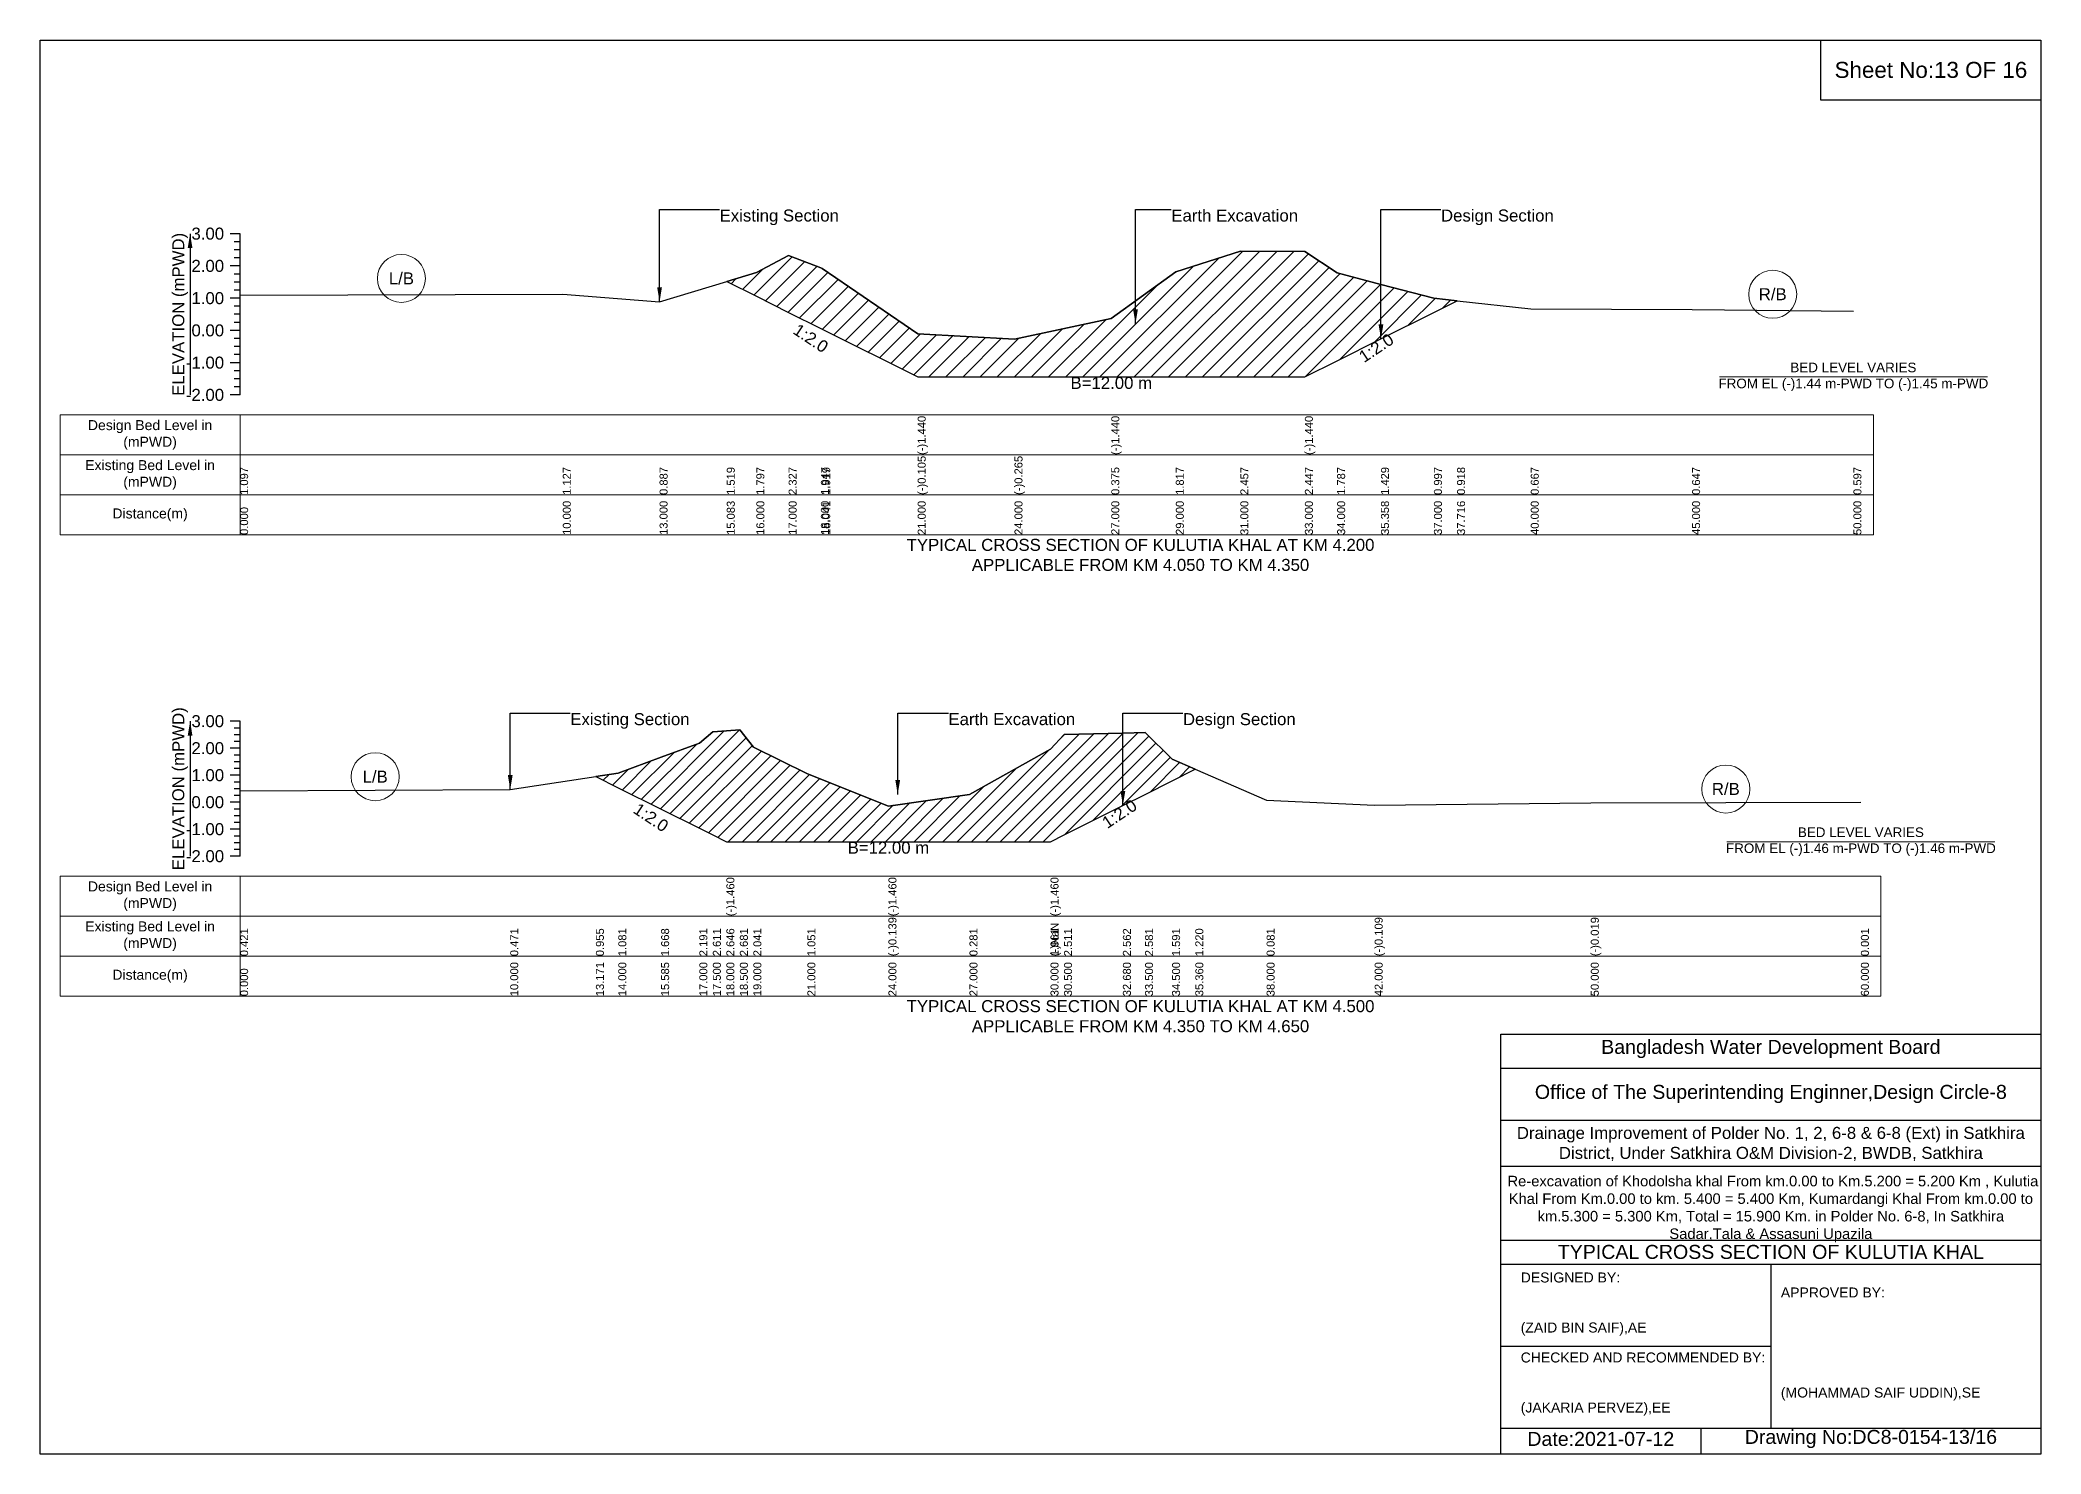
# Model space of a CAD drawing. Header units: inches. Extents: x 91000 to 568000, y -5656 to 0.
# Drawn here: x 370000 to 378000, y -5656 to 0 of the extents above; entities that cross this region are included whole.
import ezdxf

# ---------------------------------------------------------------- set-up
doc = ezdxf.new("R2010")
doc.units = ezdxf.units.IN
doc.header["$LTSCALE"] = 7
doc.header["$MEASUREMENT"] = 0
for name, color, linetype, lineweight in [('Cross section Data Border', 7, 'Continuous', 9), ('Cross Section Labels', 7, 'Continuous', 9), ('Existing_Bed_Level for Xsection', 7, 'Continuous', 25)]:
    doc.layers.add(name, color=color, linetype=linetype, lineweight=lineweight)
doc.styles.get("Standard").update_dxf_attribs({"font": 'arial.ttf'})
doc.dimstyles.get("Standard").update_dxf_attribs({"dimtxt": 0.18, "dimasz": 0.18, "dimexe": 0.18, "dimexo": 0.0625, "dimgap": 0.09, "dimtad": 0, "dimtih": 1, "dimtoh": 1, "dimdec": 4, "dimzin": 0, "dimdsep": 46, "dimtxsty": 'Standard', "dimcen": 0.09, "dimadec": 0, "dimazin": 0, "dimtfac": 1, "dimtdec": 4, "dimtofl": 0, "dimtmove": 0, "dimatfit": 3, "dimfxl": 1, "dimtolj": 1, "dimtzin": 0, "dimarcsym": 0})

msp = doc.modelspace()

# ---------------------------------------------------------------- hatches: boundary and pattern name
at = {"layer": 'Existing_Bed_Level for Xsection'}
h = msp.add_hatch(dxfattribs=at)
h.set_pattern_fill('ANSI31', color=256, scale=387, style=0)
h.paths.add_polyline_path([(372745.7, -965.9), (372864, -1025.1), (372993, -1089.6), (373122, -1154.1), (373127.3, -1156.7), (373509, -1347.6), (373896, -1347.6), (374283, -1347.6), (374541, -1347.6), (374799, -1347.6), (375057, -1347.6), (375186, -1283.1), (375361.2, -1195.5), (375573, -1089.6), (375665.4, -1043.4), (375573, -1033.2), (375361.2, -977.4), (375186, -931.3), (375057, -846.2), (374799, -844.9), (374541, -927.4), (374283, -1113.4), (373896, -1196), (373509, -1175.4), (373127.3, -914.3), (373122, -910.7), (372993, -861.6), (372864, -930)])
h = msp.add_hatch(dxfattribs=at)
h.set_pattern_fill('ANSI31', color=256, scale=324, style=0)
h.paths.add_polyline_path([(372222.5, -2945.9), (372312, -2990.7), (372483.2, -3076.3), (372636, -3152.7), (372690, -3179.7), (372744, -3206.7), (372798, -3206.7), (372852, -3206.7), (373068, -3206.7), (373392, -3206.7), (373716, -3206.7), (374040, -3206.7), (374094, -3179.7), (374329.4, -3061.9), (374418, -3017.7), (374526, -2963.7), (374618.9, -2917.2), (374526, -2877.2), (374418, -2770.2), (374329.4, -2772.3), (374094, -2777.8), (374040, -2837.2), (373716, -3018.6), (373392, -3064), (373068, -2935.5), (372852, -2828.6), (372798, -2759.4), (372744, -2763.2), (372690, -2767), (372636, -2812.4), (372483.2, -2868.9), (372312, -2932.2)])

# ---------------------------------------------------------------- linework, layer by layer
for points in [[(370000, 0), (378000, 0), (378000, -5656), (370000, -5656)], [(377120, 0), (378000, 0), (378000, -240), (377120, -240)]]:
    msp.add_lwpolyline(points, close=True)
for points in [[(375840, -5656), (375840, -3976), (378000, -3976)], [(375840, -4112), (378000, -4112)], [(375840, -4320), (378000, -4320)], [(375840, -4504), (378000, -4504)], [(375840, -4800), (378000, -4800)], [(375840, -4896), (378000, -4896)], [(376920, -4896), (376920, -5552)], [(375840, -5224), (376920, -5224)], [(375840, -5552), (378000, -5552)], [(376640, -5552), (376640, -5656)]]:
    msp.add_lwpolyline(points)
at = {"layer": 'Cross section Data Border'}
for points in [[(370080, -1499.8), (377330, -1499.8), (377330, -1979.8), (370080, -1979.8)], [(370080, -3345), (377360, -3345), (377360, -3825), (370080, -3825)]]:
    msp.add_lwpolyline(points, close=True, dxfattribs=at)
for points in [[(370800, -1499.8), (370800, -1979.8)], [(370080, -1659.8), (377330, -1659.8)], [(370080, -1819.8), (377330, -1819.8)], [(370800, -3345), (370800, -3825)], [(370080, -3505), (377360, -3505)], [(370080, -3665), (377360, -3665)]]:
    msp.add_lwpolyline(points, dxfattribs=at)
at = {"layer": 'Cross Section Labels'}
for points in [[(376714.2, -1347.6), (377785.8, -1347.6)], [(376744.2, -3206.7), (377815.8, -3206.7)]]:
    msp.add_lwpolyline(points, dxfattribs=at)
for centre in [(371445, -953.9), (376927.5, -1017.1), (371340, -2946.8), (376740, -2996)]:
    msp.add_circle(centre, 96, dxfattribs=at)
at = {"layer": 'Existing_Bed_Level for Xsection'}
for points in [[(370800, -774.8), (370760, -774.8)], [(370800, -1419.8), (370800, -1290.8), (370800, -1161.8), (370800, -1032.8), (370800, -903.8), (370800, -774.8)], [(370800, -807.1), (370776, -807.1)], [(370800, -839.3), (370776, -839.3)], [(370800, -871.6), (370776, -871.6)], [(370800, -1020.3), (372090, -1016.4), (372477, -1047.4), (372745.7, -965.9), (372864, -930), (372993, -861.6), (373122, -910.7), (373127.3, -914.3), (373509, -1175.4), (373509, -1175.4), (373896, -1196), (374283, -1113.4), (374283, -1113.4), (374541, -927.4), (374799, -844.9), (375057, -846.2), (375057, -846.2), (375186, -931.3), (375361.2, -977.4), (375573, -1033.2), (375665.4, -1043.4), (375960, -1075.8), (376605, -1078.4), (377250, -1084.8)], [(370800, -903.8), (370760, -903.8)], [(370800, -936.1), (370776, -936.1)], [(370800, -1032.8), (370760, -1032.8)], [(370800, -968.3), (370776, -968.3)], [(370800, -1000.6), (370776, -1000.6)], [(370800, -1065.1), (370776, -1065.1)], [(370800, -1097.3), (370776, -1097.3)], [(370800, -1161.8), (370760, -1161.8)], [(370800, -1129.6), (370776, -1129.6)], [(370800, -1194.1), (370776, -1194.1)], [(370800, -1226.3), (370776, -1226.3)], [(370800, -1258.6), (370776, -1258.6)], [(370800, -1290.8), (370760, -1290.8)], [(370800, -1323.1), (370776, -1323.1)], [(370800, -1355.3), (370776, -1355.3)], [(370800, -1419.8), (370760, -1419.8)], [(370800, -1387.6), (370776, -1387.6)], [(370800, -2725), (370760, -2725)], [(370800, -2752), (370776, -2752)], [(370800, -2779), (370776, -2779)], [(370800, -3265), (370800, -3157), (370800, -3049), (370800, -2941), (370800, -2833), (370800, -2725)], [(370800, -3003.5), (371880, -2998.1), (372222.5, -2945.9), (372312, -2932.2), (372483.2, -2868.9), (372636, -2812.4), (372690, -2767), (372744, -2763.2), (372744, -2763.2), (372798, -2759.4), (372852, -2828.6), (373068, -2935.5), (373392, -3064), (373392, -3064), (373716, -3018.6), (374040, -2837.2), (374040, -2837.2), (374094, -2777.8), (374329.4, -2772.3), (374418, -2770.2), (374526, -2877.2), (374618.9, -2917.2), (374904, -3040.2), (375336, -3060.8), (376200, -3051), (377280, -3048.9)], [(370800, -2833), (370760, -2833)], [(370800, -2806), (370776, -2806)], [(370800, -2860), (370776, -2860)], [(370800, -2941), (370760, -2941)], [(370800, -2887), (370776, -2887)], [(370800, -2914), (370776, -2914)], [(370800, -2968), (370776, -2968)], [(370800, -2995), (370776, -2995)], [(370800, -3022), (370776, -3022)], [(370800, -3049), (370760, -3049)], [(370800, -3076), (370776, -3076)], [(370800, -3103), (370776, -3103)], [(370800, -3157), (370760, -3157)], [(370800, -3130), (370776, -3130)], [(370800, -3184), (370776, -3184)], [(370800, -3265), (370760, -3265)], [(370800, -3211), (370776, -3211)], [(370800, -3238), (370776, -3238)]]:
    msp.add_lwpolyline(points, dxfattribs=at)
for points in [[(372745.7, -965.9), (372745.7, -965.9), (372864, -1025.1), (372993, -1089.6), (373122, -1154.1), (373127.3, -1156.7), (373509, -1347.6), (373509, -1347.6), (373896, -1347.6), (374283, -1347.6), (374283, -1347.6), (374541, -1347.6), (374799, -1347.6), (375057, -1347.6), (375057, -1347.6), (375186, -1283.1), (375361.2, -1195.5), (375573, -1089.6), (375665.4, -1043.4), (375665.4, -1043.4), (375665.4, -1043.4), (375573, -1033.2), (375361.2, -977.4), (375186, -931.3), (375057, -846.2), (375057, -846.2), (374799, -844.9), (374541, -927.4), (374283, -1113.4), (374283, -1113.4), (373896, -1196), (373509, -1175.4), (373509, -1175.4), (373127.3, -914.3), (373122, -910.7), (372993, -861.6), (372864, -930), (372745.7, -965.9)], [(372222.5, -2945.9), (372222.5, -2945.9), (372312, -2990.7), (372483.2, -3076.3), (372636, -3152.7), (372690, -3179.7), (372744, -3206.7), (372744, -3206.7), (372798, -3206.7), (372852, -3206.7), (373068, -3206.7), (373392, -3206.7), (373392, -3206.7), (373716, -3206.7), (374040, -3206.7), (374040, -3206.7), (374094, -3179.7), (374329.4, -3061.9), (374418, -3017.7), (374526, -2963.7), (374618.9, -2917.2), (374618.9, -2917.2), (374618.9, -2917.2), (374526, -2877.2), (374418, -2770.2), (374329.4, -2772.3), (374094, -2777.8), (374040, -2837.2), (374040, -2837.2), (373716, -3018.6), (373392, -3064), (373392, -3064), (373068, -2935.5), (372852, -2828.6), (372798, -2759.4), (372744, -2763.2), (372744, -2763.2), (372690, -2767), (372636, -2812.4), (372483.2, -2868.9), (372312, -2932.2), (372222.5, -2945.9)]]:
    msp.add_lwpolyline(points, close=True, dxfattribs=at)

# ---------------------------------------------------------------- texts
at = {"attachment_point": 5}
for s, insert, char_height in [('Sheet No:13 OF 16', (377560, -120), 64), ('Bangladesh Water Development Board', (376920, -4036), 56), ('Office of The Superintending Enginner,Design Circle-8', (376920, -4216), 56)]:
    msp.add_mtext(s, dxfattribs=dict(at, insert=insert, char_height=char_height))
for s, insert, char_height, width, attachment_point in [('Drainage Improvement of Polder No. 1, 2, 6-8 & 6-8 (Ext) in Satkhira District, Under Satkhira O&M Division-2, BWDB, Satkhira', (376920, -4416), 48, 2240, 5), (' Re-excavation of Khodolsha khal From km.0.00 to Km.5.200 = 5.200 Km , Kulutia Khal From Km.0.00 to km. 5.400 = 5.400 Km, Kumardangi Khal From km.0.00 to km.5.300 = 5.300 Km, Total = 15.900 Km. in Polder No. 6-8, In Satkhira Sadar,Tala & Assasuni Upazila', (376920, -4676), 42.1524, 2160, 5), ('TYPICAL CROSS SECTION OF KULUTIA KHAL', (376920, -4848), 56, 2240, 5), ('DESIGNED BY:^J^J^J(ZAID BIN SAIF),AE', (375920, -5056), 40, 1120, 4), ('APPROVED BY:^J^J^J^J^J^J(MOHAMMAD SAIF UDDIN),SE', (376960, -5216), 40, 1120, 4), ('CHECKED AND RECOMMENDED BY:^J^J^J(JAKARIA PERVEZ),EE', (375920, -5376), 40, 1120, 4), ('Date:2021-07-12', (376240, -5596), 56, 1120, 5), ('Drawing No:DC8-0154-13/16', (377320, -5596), 56, 1760, 5)]:
    msp.add_mtext(s, dxfattribs=dict(insert=insert, char_height=char_height, width=width, attachment_point=attachment_point))
at = {"layer": 'Cross section Data Border', "char_height": 40, "width": 640, "attachment_point": 5}
for s, insert in [('Design Bed Level in (mPWD)', (370440, -1579.8)), ('Existing Bed Level in (mPWD)', (370440, -1739.8)), ('Distance(m)', (370440, -1899.8)), ('Design Bed Level in (mPWD)', (370440, -3425)), ('Existing Bed Level in (mPWD)', (370440, -3585)), ('Distance(m)', (370440, -3745))]:
    msp.add_mtext(s, dxfattribs=dict(at, insert=insert))
at = {"layer": 'Cross Section Labels'}
for s, insert, char_height, attachment_point in [('Existing Section', (372717, -678.1), 48, 1), ('Earth Excavation', (374523, -678.1), 48, 1), ('Design Section', (375601.2, -678.1), 48, 1), ('L/B', (371445, -953.9), 48, 5), ('R/B', (376927.5, -1017.1), 48, 5), ('B=12.00 m', (374283, -1347.6), 48, 2), ('BED LEVEL VARIES ^JFROM EL (-)1.44 m-PWD TO (-)1.45 m-PWD', (377250, -1347.6), 38.4, 5), ('TYPICAL CROSS SECTION OF KULUTIA KHAL AT KM 4.200^JAPPLICABLE FROM KM 4.050 TO KM 4.350', (374400, -2059.8), 48, 5), ('Existing Section', (372120, -2692.6), 48, 1), ('Earth Excavation', (373632, -2692.6), 48, 1), ('Design Section', (374569.4, -2692.6), 48, 1), ('L/B', (371340, -2946.8), 48, 5), ('R/B', (376740, -2996), 48, 5), ('BED LEVEL VARIES ^JFROM EL (-)1.46 m-PWD TO (-)1.46 m-PWD', (377280, -3206.7), 38.4, 5), ('B=12.00 m', (373392, -3206.7), 48, 2), ('TYPICAL CROSS SECTION OF KULUTIA KHAL AT KM 4.500^JAPPLICABLE FROM KM 4.350 TO KM 4.650', (374400, -3905), 48, 5)]:
    msp.add_mtext(s, dxfattribs=dict(at, insert=insert, char_height=char_height, attachment_point=attachment_point))
at = {"layer": 'Cross Section Labels', "char_height": 48, "attachment_point": 2}
for insert, rotation in [((373095.1, -1172.9), 326.30993), ((375329, -1211.6), 33.69007), ((374302.4, -3075.4), 33.69007), ((372456.2, -3089.8), 326.30993)]:
    msp.add_mtext('1:2.0', dxfattribs=dict(at, insert=insert, rotation=rotation))
at = {"layer": 'Existing_Bed_Level for Xsection', "rotation": 90}
for s, insert, char_height, attachment_point in [('ELEVATION (mPWD)', (370560, -1097.3), 48, 5), ('(-)1.440', (373509, -1659.8), 32, 1), ('(-)1.440', (374283, -1659.8), 32, 1), ('(-)1.440', (375057, -1659.8), 32, 1), ('(-)0.105', (373509, -1819.8), 32, 1), ('(-)0.105', (373509, -1819.8), 32, 1), ('(-)0.105', (373509, -1819.8), 32, 1), ('(-)0.265', (373896, -1819.8), 32, 1), ('1.097', (370800, -1819.8), 32, 1), ('1.127', (372090, -1819.8), 32, 1), ('0.887', (372477, -1819.8), 32, 1), ('1.519', (372745.7, -1819.8), 32, 1), ('1.797', (372864, -1819.8), 32, 1), ('2.327', (372993, -1819.8), 32, 1), ('1.947', (373122, -1819.8), 32, 1), ('1.919', (373127.3, -1819.8), 32, 1), ('0.375', (374283, -1819.8), 32, 1), ('0.375', (374283, -1819.8), 32, 1), ('0.375', (374283, -1819.8), 32, 1), ('1.817', (374541, -1819.8), 32, 1), ('2.457', (374799, -1819.8), 32, 1), ('2.447', (375057, -1819.8), 32, 1), ('2.447', (375057, -1819.8), 32, 1), ('2.447', (375057, -1819.8), 32, 1), ('1.787', (375186, -1819.8), 32, 1), ('1.429', (375361.2, -1819.8), 32, 1), ('0.997', (375573, -1819.8), 32, 1), ('0.918', (375665.4, -1819.8), 32, 1), ('0.667', (375960, -1819.8), 32, 1), ('0.647', (376605, -1819.8), 32, 1), ('0.597', (377250, -1819.8), 32, 1), ('0.000', (370800, -1979.8), 32, 1), ('10.000', (372090, -1979.8), 32, 1), ('13.000', (372477, -1979.8), 32, 1), ('15.083', (372745.7, -1979.8), 32, 1), ('16.000', (372864, -1979.8), 32, 1), ('17.000', (372993, -1979.8), 32, 1), ('18.000', (373122, -1979.8), 32, 1), ('18.041', (373127.3, -1979.8), 32, 1), ('21.000', (373509, -1979.8), 32, 1), ('21.000', (373509, -1979.8), 32, 1), ('21.000', (373509, -1979.8), 32, 1), ('24.000', (373896, -1979.8), 32, 1), ('27.000', (374283, -1979.8), 32, 1), ('27.000', (374283, -1979.8), 32, 1), ('27.000', (374283, -1979.8), 32, 1), ('29.000', (374541, -1979.8), 32, 1), ('31.000', (374799, -1979.8), 32, 1), ('33.000', (375057, -1979.8), 32, 1), ('33.000', (375057, -1979.8), 32, 1), ('33.000', (375057, -1979.8), 32, 1), ('34.000', (375186, -1979.8), 32, 1), ('35.358', (375361.2, -1979.8), 32, 1), ('37.000', (375573, -1979.8), 32, 1), ('37.716', (375665.4, -1979.8), 32, 1), ('40.000', (375960, -1979.8), 32, 1), ('45.000', (376605, -1979.8), 32, 1), ('50.000', (377250, -1979.8), 32, 1), ('ELEVATION (mPWD)', (370560, -2995), 48, 5), ('(-)1.460', (372744, -3505), 32, 1), ('(-)1.460', (373392, -3505), 32, 1), ('(-)1.460', (374040, -3505), 32, 1), ('(-)0.139', (373392, -3665), 32, 1), ('(-)0.139', (373392, -3665), 32, 1), ('(-)0.139', (373392, -3665), 32, 1), ('(-)0.109', (375336, -3665), 32, 1), ('(-)0.019', (376200, -3665), 32, 1), ('0.421', (370800, -3665), 32, 1), ('0.471', (371880, -3665), 32, 1), ('0.955', (372222.5, -3665), 32, 1), ('1.081', (372312, -3665), 32, 1), ('1.668', (372483.2, -3665), 32, 1), ('2.191', (372636, -3665), 32, 1), ('2.611', (372690, -3665), 32, 1), ('2.646', (372744, -3665), 32, 1), ('2.646', (372744, -3665), 32, 1), ('2.646', (372744, -3665), 32, 1), ('2.681', (372798, -3665), 32, 1), ('2.041', (372852, -3665), 32, 1), ('1.051', (373068, -3665), 32, 1), ('0.281', (373716, -3665), 32, 1), ('(-)NaN', (374040, -3665), 32, 1), ('1.961', (374040, -3665), 32, 1), ('1.961', (374040, -3665), 32, 1), ('2.511', (374094, -3665), 32, 1), ('2.562', (374329.4, -3665), 32, 1), ('2.581', (374418, -3665), 32, 1), ('1.591', (374526, -3665), 32, 1), ('1.220', (374618.9, -3665), 32, 1), ('0.081', (374904, -3665), 32, 1), ('0.001', (377280, -3665), 32, 1), ('0.000', (370800, -3825), 32, 1), ('10.000', (371880, -3825), 32, 1), ('13.171', (372222.5, -3825), 32, 1), ('14.000', (372312, -3825), 32, 1), ('15.585', (372483.2, -3825), 32, 1), ('17.000', (372636, -3825), 32, 1), ('17.500', (372690, -3825), 32, 1), ('18.000', (372744, -3825), 32, 1), ('18.000', (372744, -3825), 32, 1), ('18.000', (372744, -3825), 32, 1), ('18.500', (372798, -3825), 32, 1), ('19.000', (372852, -3825), 32, 1), ('21.000', (373068, -3825), 32, 1), ('24.000', (373392, -3825), 32, 1), ('24.000', (373392, -3825), 32, 1), ('24.000', (373392, -3825), 32, 1), ('27.000', (373716, -3825), 32, 1), ('30.000', (374040, -3825), 32, 1), ('30.000', (374040, -3825), 32, 1), ('30.000', (374040, -3825), 32, 1), ('30.500', (374094, -3825), 32, 1), ('32.680', (374329.4, -3825), 32, 1), ('33.500', (374418, -3825), 32, 1), ('34.500', (374526, -3825), 32, 1), ('35.360', (374618.9, -3825), 32, 1), ('38.000', (374904, -3825), 32, 1), ('42.000', (375336, -3825), 32, 1), ('50.000', (376200, -3825), 32, 1), ('60.000', (377280, -3825), 32, 1)]:
    msp.add_mtext(s, dxfattribs=dict(at, insert=insert, char_height=char_height, attachment_point=attachment_point))
at = {"layer": 'Existing_Bed_Level for Xsection', "char_height": 48, "attachment_point": 6}
for s, insert in [('3.00', (370736, -774.8)), ('2.00', (370736, -903.8)), ('1.00', (370736, -1032.8)), ('0.00', (370736, -1161.8)), ('-1.00', (370736, -1290.8)), ('-2.00', (370736, -1419.8)), ('3.00', (370736, -2725)), ('2.00', (370736, -2833)), ('1.00', (370736, -2941)), ('0.00', (370736, -3049)), ('-1.00', (370736, -3157)), ('-2.00', (370736, -3265))]:
    msp.add_mtext(s, dxfattribs=dict(at, insert=insert))

# ---------------------------------------------------------------- leaders
at = {"layer": 'Cross Section Labels', "annotation_type": 0, "has_hookline": 1, "hookline_direction": 0}
for points, text_width in [([(372477, -1047.4), (372477, -678.1), (372716.9, -678.1)], 467.2), ([(374379.8, -1135), (374379.8, -678.1), (374522.9, -678.1)], 497), ([(375361.2, -1195.5), (375361.2, -678.1), (375601.1, -678.1)], 441.2), ([(371880, -2998.1), (371880, -2692.6), (372119.9, -2692.6)], 467.2), ([(373429.1, -3017.9), (373429.1, -2692.6), (373631.9, -2692.6)], 497), ([(374329.4, -3061.9), (374329.4, -2692.6), (374569.3, -2692.6)], 441.2)]:
    msp.add_leader(points, dimstyle='Standard', override={"dimasz": 57.6}, dxfattribs=dict(at, text_width=text_width))
at = {"layer": 'Existing_Bed_Level for Xsection'}
for points in [[(370600, -774.8), (370600, -1419.8)], [(370600, -2725), (370600, -3265)]]:
    msp.add_leader(points, dimstyle='Standard', override={"dimasz": 57.6}, dxfattribs=at)

doc.saveas('drawing.dxf')
